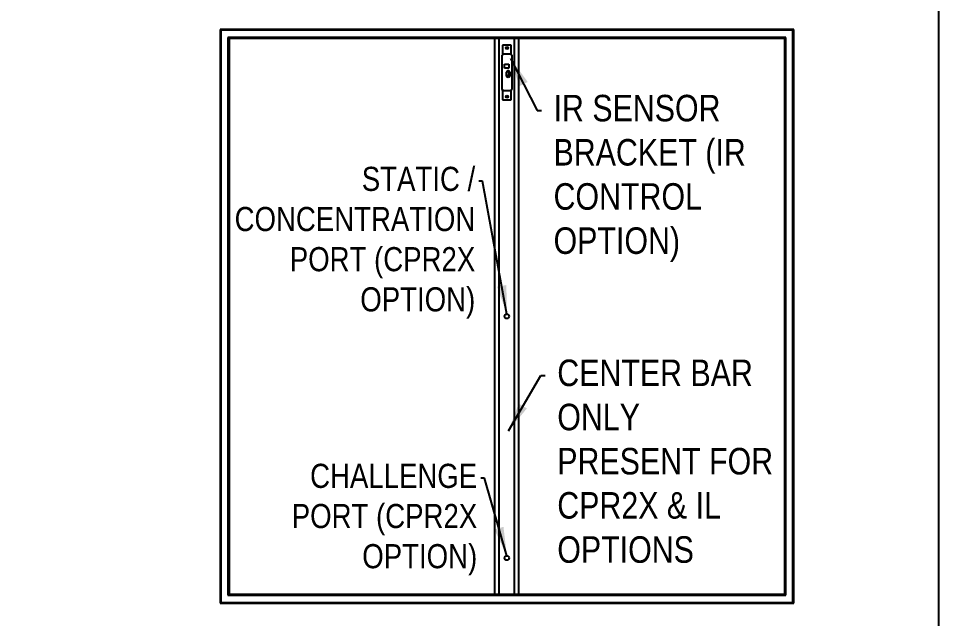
# Model space of a CAD drawing. Extents: x 0 to 216, y -5 to 280.
# Drawn here: x 139.6 to 216, y 106.9 to 156.7 of the extents above; entities that cross this region are included whole.
import ezdxf

# ---------------------------------------------------------------- set-up
doc = ezdxf.new("R2010")
doc.units = 0
doc.header["$LTSCALE"] = 10
doc.header["$MEASUREMENT"] = 0
doc.layers.get('0').update_dxf_attribs({"linetype": 'CONTINUOUS'})
for name, color, linetype in [('5120-LOGO$0$CADdetails-FRAME', 7, 'CONTINUOUS'), ('CADdetails-1-FINE', 1, 'CONTINUOUS'), ('CADdetails-11-VERYFINE', 11, 'CONTINUOUS'), ('CADdetails-7-FRAME', 7, 'CONTINUOUS'), ('CADdetails-7-VERYFINE', 7, 'CONTINUOUS'), ('CADdetails-9-EXTRAFINE', 9, 'CONTINUOUS')]:
    doc.layers.add(name, color=color, linetype=linetype)
doc.styles.add('CADdetails-DIMENSIONS', font='ARIALN.TTF', dxfattribs={"height": 2})
doc.dimstyles.new('CADdetails-LEADER', dxfattribs={"dimtxt": 2.38, "dimasz": 2.38, "dimexe": 0.5, "dimexo": 1.5, "dimgap": 1, "dimtad": 0, "dimzin": 0, "dimdsep": 46, "dimtxsty": 'CADdetails-DIMENSIONS', "dimcen": 1, "dimclrd": 256, "dimclre": 256, "dimclrt": 256, "dimadec": 0, "dimazin": 0, "dimtfac": 1, "dimtdec": 4, "dimtofl": 0, "dimtmove": 0, "dimatfit": 3, "dimfxl": 1, "dimtolj": 1, "dimtzin": 0, "dimarcsym": 0})

# ---------------------------------------------------------------- blocks, each defined once
blk = doc.blocks.new('5120-LOGO')
at = {"layer": '5120-LOGO$0$CADdetails-FRAME'}
blk.add_line((216, 280), (216, 0), dxfattribs=at)

msp = doc.modelspace()

# ---------------------------------------------------------------- linework, layer by layer
at = {"layer": 'CADdetails-1-FINE', "linetype": 'Continuous', "extrusion": (1, -4.28626e-16, 0)}
for p, q in [((156.348, 155.777), (156.348, 108.152)), ((203.973, 155.777), (156.348, 155.777)), ((203.91, 155.715), (156.41, 155.715)), ((156.41, 155.715), (156.41, 108.215)), ((203.91, 108.215), (203.91, 155.715)), ((203.973, 108.152), (203.973, 155.777)), ((156.348, 108.152), (203.973, 108.152)), ((156.41, 108.215), (203.91, 108.215))]:
    msp.add_line(p, q, dxfattribs=at)
at = {"layer": 'CADdetails-11-VERYFINE', "linetype": 'Continuous', "extrusion": (1, -4.28626e-16, 0)}
for p, q in [((203.32, 155.124), (157.001, 155.124)), ((157.001, 155.124), (157.001, 108.805)), ((203.32, 108.805), (203.32, 155.124)), ((203.223, 155.027), (157.098, 155.027)), ((157.098, 155.027), (157.098, 108.902)), ((203.223, 108.902), (203.223, 155.027)), ((157.001, 108.805), (203.32, 108.805)), ((157.098, 108.902), (203.223, 108.902))]:
    msp.add_line(p, q, dxfattribs=at)
at = {"layer": 'CADdetails-7-FRAME'}
msp.add_lwpolyline([(0, 280), (216, 280), (216, 0), (0, 0)], close=True, dxfattribs=at)
at = {"layer": 'CADdetails-9-EXTRAFINE', "linetype": 'Continuous', "extrusion": (1, -4.28626e-16, 0)}
for p, q in [((179.16, 108.902), (179.16, 155.027)), ((179.52, 108.902), (179.52, 155.027)), ((179.805, 154.487), (179.805, 153.734)), ((180.516, 154.487), (179.805, 154.487)), ((180.516, 153.734), (180.516, 154.487)), ((180.8, 108.902), (180.8, 155.027)), ((181.16, 108.902), (181.16, 155.027)), ((179.735, 153.649), (179.798, 153.649)), ((179.735, 153.649), (179.735, 150.788)), ((179.805, 153.719), (179.805, 153.734)), ((180.516, 153.719), (179.805, 153.719)), ((179.805, 153.719), (179.805, 153.656)), ((180.516, 153.734), (180.516, 153.719)), ((180.516, 153.719), (180.516, 153.656)), ((180.585, 153.649), (180.523, 153.649)), ((180.585, 150.788), (180.585, 153.649)), ((179.96, 152.898), (180.32, 152.898)), ((179.96, 152.569), (179.96, 152.898)), ((180.32, 152.898), (180.32, 152.569)), ((180.32, 152.569), (179.96, 152.569)), ((180.13, 151.915), (180.13, 152.225)), ((180.402, 152.225), (180.402, 151.915)), ((179.735, 150.788), (179.798, 150.788)), ((179.805, 150.719), (179.805, 150.781)), ((179.805, 150.719), (180.516, 150.719)), ((179.805, 150.703), (179.805, 150.719)), ((179.805, 150.703), (179.805, 149.95)), ((180.516, 150.719), (180.516, 150.781)), ((180.516, 150.719), (180.516, 150.703)), ((180.516, 149.95), (180.516, 150.703)), ((180.585, 150.788), (180.523, 150.788)), ((179.805, 149.95), (180.516, 149.95))]:
    msp.add_line(p, q, dxfattribs=at)
at = {"layer": 'CADdetails-9-EXTRAFINE', "linetype": 'Continuous'}
for centre in [(180.16, 131.965), (180.16, 111.902)]:
    msp.add_circle(centre, 0.188, dxfattribs=at)
at = {"layer": 'CADdetails-9-EXTRAFINE', "linetype": 'Continuous', "extrusion": (0, 0, -1)}
for centre, radius, start, end in [((-180.16, 154.237), 0.094, 270, 90), ((-180.16, 154.237), 0.094, 90, 270), ((-180.266, 152.225), 0.136, 0, 180), ((-180.266, 151.915), 0.136, 270, 360), ((-180.266, 151.915), 0.136, 180, 270), ((-180.16, 150.2), 0.094, 270, 90), ((-180.16, 150.2), 0.094, 90, 270)]:
    msp.add_arc(centre, radius, start, end, dxfattribs=at)
at = {"layer": 'CADdetails-9-EXTRAFINE', "linetype": 'Continuous'}
for start, end in [(260.58873, 360), (0, 93.50779)]:
    msp.add_arc((180.16, 152.107), 0.188, start, end, dxfattribs=at)
for points, knots in [([(179.814, 153.641), (179.803, 153.641), (179.793, 153.642), (179.774, 153.643), (179.766, 153.644), (179.751, 153.646), (179.745, 153.646), (179.737, 153.648), (179.735, 153.648), (179.735, 153.649)], [0, 0, 0, 0, 0.25, 0.25, 0.5, 0.5, 0.75, 0.75, 1, 1, 1, 1]), ([(179.814, 153.641), (179.809, 153.642), (179.805, 153.643), (179.8, 153.646), (179.798, 153.648), (179.798, 153.649)], [0, 0, 0, 0, 0.5, 0.5, 1, 1, 1, 1]), ([(179.805, 153.719), (179.806, 153.719), (179.806, 153.717), (179.808, 153.709), (179.809, 153.703), (179.81, 153.689), (179.811, 153.68), (179.812, 153.661), (179.813, 153.651), (179.814, 153.641)], [0, 0, 0, 0, 0.25, 0.25, 0.5, 0.5, 0.75, 0.75, 1, 1, 1, 1]), ([(179.805, 153.656), (179.806, 153.656), (179.808, 153.655), (179.811, 153.649), (179.812, 153.645), (179.814, 153.641)], [0, 0, 0, 0, 0.5, 0.5, 1, 1, 1, 1]), ([(180.507, 153.641), (180.508, 153.651), (180.509, 153.661), (180.51, 153.68), (180.511, 153.689), (180.512, 153.703), (180.513, 153.709), (180.514, 153.717), (180.515, 153.719), (180.516, 153.719)], [0, 0, 0, 0, 0.25, 0.25, 0.5, 0.5, 0.75, 0.75, 1, 1, 1, 1]), ([(180.507, 153.641), (180.509, 153.645), (180.51, 153.649), (180.513, 153.655), (180.514, 153.656), (180.516, 153.656)], [0, 0, 0, 0, 0.5, 0.5, 1, 1, 1, 1]), ([(180.523, 153.649), (180.523, 153.648), (180.521, 153.646), (180.515, 153.643), (180.511, 153.642), (180.507, 153.641)], [0, 0, 0, 0, 0.5, 0.5, 1, 1, 1, 1]), ([(180.585, 153.649), (180.585, 153.648), (180.583, 153.648), (180.576, 153.646), (180.57, 153.646), (180.555, 153.644), (180.547, 153.643), (180.528, 153.642), (180.518, 153.641), (180.507, 153.641)], [0, 0, 0, 0, 0.25, 0.25, 0.5, 0.5, 0.75, 0.75, 1, 1, 1, 1]), ([(179.735, 150.788), (179.735, 150.789), (179.737, 150.79), (179.745, 150.791), (179.751, 150.792), (179.766, 150.793), (179.774, 150.794), (179.793, 150.795), (179.803, 150.796), (179.814, 150.797)], [0, 0, 0, 0, 0.25, 0.25, 0.5, 0.5, 0.75, 0.75, 1, 1, 1, 1]), ([(179.798, 150.788), (179.798, 150.79), (179.8, 150.791), (179.805, 150.794), (179.809, 150.795), (179.814, 150.797)], [0, 0, 0, 0, 0.5, 0.5, 1, 1, 1, 1]), ([(179.814, 150.797), (179.812, 150.793), (179.811, 150.789), (179.808, 150.783), (179.806, 150.781), (179.805, 150.781)], [0, 0, 0, 0, 0.5, 0.5, 1, 1, 1, 1]), ([(179.814, 150.797), (179.813, 150.787), (179.812, 150.776), (179.811, 150.757), (179.81, 150.749), (179.809, 150.734), (179.808, 150.729), (179.806, 150.721), (179.806, 150.719), (179.805, 150.719)], [0, 0, 0, 0, 0.25, 0.25, 0.5, 0.5, 0.75, 0.75, 1, 1, 1, 1]), ([(180.507, 150.797), (180.511, 150.795), (180.515, 150.794), (180.521, 150.791), (180.523, 150.79), (180.523, 150.788)], [0, 0, 0, 0, 0.5, 0.5, 1, 1, 1, 1]), ([(180.507, 150.797), (180.518, 150.796), (180.528, 150.795), (180.547, 150.794), (180.555, 150.793), (180.57, 150.792), (180.576, 150.791), (180.583, 150.79), (180.585, 150.789), (180.585, 150.788)], [0, 0, 0, 0, 0.25, 0.25, 0.5, 0.5, 0.75, 0.75, 1, 1, 1, 1]), ([(180.516, 150.781), (180.514, 150.781), (180.513, 150.783), (180.51, 150.789), (180.509, 150.793), (180.507, 150.797)], [0, 0, 0, 0, 0.5, 0.5, 1, 1, 1, 1]), ([(180.516, 150.719), (180.515, 150.719), (180.514, 150.721), (180.513, 150.729), (180.512, 150.734), (180.511, 150.749), (180.51, 150.757), (180.509, 150.776), (180.508, 150.787), (180.507, 150.797)], [0, 0, 0, 0, 0.25, 0.25, 0.5, 0.5, 0.75, 0.75, 1, 1, 1, 1])]:
    msp.add_open_spline(points, degree=3, knots=knots, dxfattribs=at)

# ---------------------------------------------------------------- block references
msp.add_blockref('5120-LOGO', (0, 0))

# ---------------------------------------------------------------- texts
at = {"layer": 'CADdetails-7-VERYFINE', "style": 'CADdetails-DIMENSIONS'}
for s, insert, char_height, width, attachment_point in [('IR SENSOR BRACKET (IR CONTROL OPTION)', (184.034, 150.352), 2.2, 19.1888, 1), ('STATIC / CONCENTRATION PORT (CPR2X OPTION)', (177.534, 144.378), 2, 18.57218, 3), ('CENTER BAR ONLY PRESENT FOR CPR2X & IL OPTIONS', (184.344, 128.374), 2.2, 18.87911, 1), ('CHALLENGE PORT (CPR2X OPTION)', (177.698, 119.721), 2, 18.57218, 3)]:
    msp.add_mtext(s, dxfattribs=dict(at, insert=insert, char_height=char_height, width=width, attachment_point=attachment_point))

# ---------------------------------------------------------------- leaders
at = {"layer": 'CADdetails-7-VERYFINE', "annotation_type": 0, "has_hookline": 1, "hookline_direction": 0}
for points, text_width in [([(180.463, 153.368), (182.661, 149.043), (183.034, 149.043)], 15.739), ([(180.285, 122.464), (182.971, 127.065), (183.344, 127.065)], 17.693)]:
    msp.add_leader(points, dimstyle='CADdetails-LEADER', override={"dimgap": 1, "dimtad": 0}, dxfattribs=dict(at, text_width=text_width))
at = {"layer": 'CADdetails-7-VERYFINE'}
for points in [[(180.16, 132.152), (178.144, 143.188), (177.832, 143.188)], [(180.158, 112.09), (178.308, 118.531), (177.995, 118.531)]]:
    msp.add_leader(points, dimstyle='CADdetails-LEADER', override={"dimgap": 1, "dimtad": 0}, dxfattribs=at)

doc.saveas('drawing.dxf')
